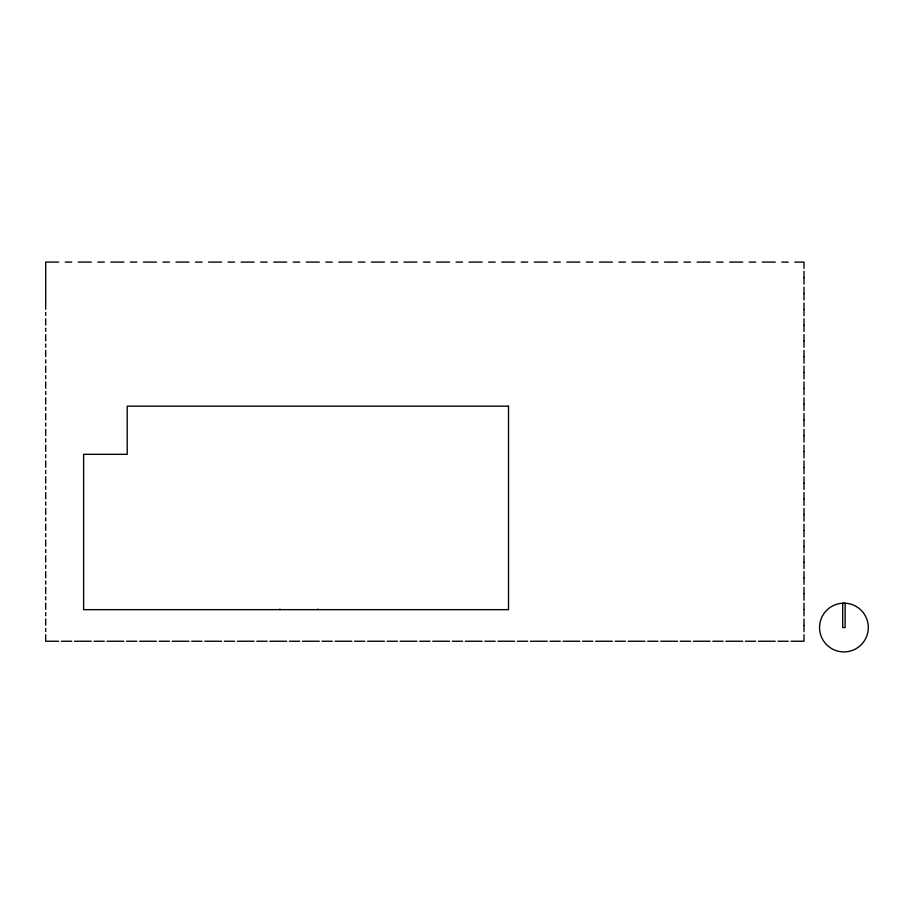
<?xml version="1.0" encoding="UTF-8"?>
<svg xmlns="http://www.w3.org/2000/svg" width="914" height="914" viewBox="0 0 914 914"><rect width="100%" height="100%" fill="white"/><g stroke="black" fill="none" stroke-linecap="round" stroke-linejoin="round"><path stroke-width="1.37" d="M58.724 262.09L45.7 262.09L45.7 309.263M65.237 262.09L71.76 262.09M78.273 262.09L91.297 262.09M97.809 262.09L104.322 262.09M110.834 262.09L123.87 262.09M130.382 262.09L136.894 262.09M143.407 262.09L156.431 262.09M162.955 262.09L169.467 262.09M175.979 262.09L189.004 262.09M195.516 262.09L202.04 262.09M208.552 262.09L221.576 262.09M228.089 262.09L234.601 262.09M241.113 262.09L254.149 262.09M260.661 262.09L267.174 262.09M273.686 262.09L286.71 262.09M293.234 262.09L299.746 262.09M306.259 262.09L319.283 262.09M325.795 262.09L332.308 262.09M338.831 262.09L351.856 262.09M358.368 262.09L364.88 262.09M371.392 262.09L384.428 262.09M390.941 262.09L397.453 262.09M403.965 262.09L416.99 262.09M423.502 262.09L430.026 262.09M436.538 262.09L449.562 262.09M456.075 262.09L462.587 262.09M469.099 262.09L482.135 262.09M488.647 262.09L495.159 262.09M501.672 262.09L514.708 262.09M521.22 262.09L527.732 262.09M534.244 262.09L547.269 262.09M553.781 262.09L560.305 262.09M566.817 262.09L579.842 262.09M586.354 262.09L592.866 262.09M599.378 262.09L612.414 262.09M618.927 262.09L625.439 262.09M631.951 262.09L644.976 262.09M651.499 262.09L658.011 262.09M664.524 262.09L677.548 262.09M684.06 262.09L690.573 262.09M697.096 262.09L710.121 262.09M716.633 262.09L723.145 262.09M729.658 262.09L742.694 262.09M749.206 262.09L755.718 262.09M762.23 262.09L775.255 262.09M781.778 262.09L788.291 262.09M794.803 262.09L804.012 262.09L804.012 268.408M58.724 641.24L45.7 641.24L45.7 634.693M61.421 641.24L71.76 641.24M74.445 641.24L91.297 641.24M93.993 641.24L104.322 641.24M107.018 641.24L123.87 641.24M126.555 641.24L136.894 641.24M139.591 641.24L156.431 641.24M159.127 641.24L169.467 641.24M172.152 641.24L189.004 641.24M191.7 641.24L202.04 641.24M204.725 641.24L221.576 641.24M224.273 641.24L234.601 641.24M237.297 641.24L254.149 641.24M256.834 641.24L267.174 641.24M269.87 641.24L286.71 641.24M289.407 641.24L299.746 641.24M302.431 641.24L319.283 641.24M321.979 641.24L332.308 641.24M335.004 641.24L351.856 641.24M354.541 641.24L364.88 641.24M367.577 641.24L384.428 641.24M387.113 641.24L397.453 641.24M400.138 641.24L416.99 641.24M419.686 641.24L430.026 641.24M432.71 641.24L449.562 641.24M452.259 641.24L462.587 641.24M465.283 641.24L482.135 641.24M484.82 641.24L495.159 641.24M497.856 641.24L514.708 641.24M517.393 641.24L527.732 641.24M530.417 641.24L547.269 641.24M549.965 641.24L560.305 641.24M562.99 641.24L579.842 641.24M582.538 641.24L592.866 641.24M595.562 641.24L612.414 641.24M615.099 641.24L625.439 641.24M628.135 641.24L644.976 641.24M647.672 641.24L658.011 641.24M660.696 641.24L677.548 641.24M680.245 641.24L690.573 641.24M693.269 641.24L710.121 641.24M712.806 641.24L723.145 641.24M725.842 641.24L742.694 641.24M745.378 641.24L755.718 641.24M758.403 641.24L775.255 641.24M777.951 641.24L788.291 641.24M790.976 641.24L804.012 641.24L804.012 634.693M845.142 603.24L845.142 627.541L842.708 627.541L842.708 603.24M804.012 271.344L804.012 277.662M804.012 277.89L804.012 284.208M804.012 287.145L804.012 293.463M804.012 293.68L804.012 299.998M804.012 302.934L804.012 309.263M804.012 309.48L804.012 315.798M804.012 318.735L804.012 325.053M804.012 325.281L804.012 331.599M804.012 334.535L804.012 340.853M804.012 341.082L804.012 347.4M804.012 350.336L804.012 356.654M804.012 356.871L804.012 363.201M804.012 366.137L804.012 372.455M804.012 372.672L804.012 378.99M804.012 381.926L804.012 388.244M804.012 388.473L804.012 394.791M804.012 397.727L804.012 404.045M804.012 404.274L804.012 410.592M804.012 413.528L804.012 419.846M804.012 420.063L804.012 426.392M804.012 429.329L804.012 435.647M804.012 435.864L804.012 442.182M804.012 445.118L804.012 451.436M804.012 451.665L804.012 457.983M804.012 460.919L804.012 467.237M804.012 467.465L804.012 473.783M804.012 476.72L804.012 483.038M804.012 483.255L804.012 489.584M804.012 492.52L804.012 498.838M804.012 499.055L804.012 505.373M804.012 508.31L804.012 514.628M804.012 514.856L804.012 521.174M804.012 524.11L804.012 530.428M804.012 530.657L804.012 536.975M804.012 539.911L804.012 546.229M804.012 546.458L804.012 552.776M804.012 555.712L804.012 562.03M804.012 562.247L804.012 568.565M804.012 571.501L804.012 577.831M804.012 578.048L804.012 584.366M804.012 587.302L804.012 593.62M804.012 593.849L804.012 600.167M804.012 603.103L804.012 609.421M804.012 609.649L804.012 615.967M804.012 618.904L804.012 625.222M804.012 625.439L804.012 631.757M317.866 609.01L317.866 609.649M279.947 609.01L279.947 609.649M45.7 312.417L45.7 315.581M45.7 318.735L45.7 325.053M45.7 328.217L45.7 331.371M45.7 334.535L45.7 340.853M45.7 344.018L45.7 347.171M45.7 350.336L45.7 356.654M45.7 359.808L45.7 362.972M45.7 366.137L45.7 372.455M45.7 375.608L45.7 378.773M45.7 381.926L45.7 388.244M45.7 391.409L45.7 394.562M45.7 397.727L45.7 404.045M45.7 407.21L45.7 410.363M45.7 413.528L45.7 419.846M45.7 422.999L45.7 426.164M45.7 429.329L45.7 435.647M45.7 438.8L45.7 441.965M45.7 445.118L45.7 451.436M45.7 454.601L45.7 457.765M45.7 460.919L45.7 467.237M45.7 470.402L45.7 473.555M45.7 476.72L45.7 483.038M45.7 486.191L45.7 489.356M45.7 492.52L45.7 498.838M45.7 501.992L45.7 505.156M45.7 508.31L45.7 514.628M45.7 517.792L45.7 520.957M45.7 524.11L45.7 530.428M45.7 533.593L45.7 536.747M45.7 539.911L45.7 546.229M45.7 549.394L45.7 552.547M45.7 555.712L45.7 562.03M45.7 565.183L45.7 568.348M45.7 571.501L45.7 577.831M45.7 580.984L45.7 584.149M45.7 587.302L45.7 593.62M45.7 596.785L45.7 599.938M45.7 603.103L45.7 609.421M45.7 612.586L45.7 615.739M45.7 618.904L45.7 625.222M45.7 628.375L45.7 631.54M843.93 603.16L840.743 603.366A24.37 24.37 0 0 0 823.365 640.634A24.37 24.37 0 0 0 864.484 640.634A24.37 24.37 0 0 0 847.107 603.366L843.93 603.16M508.515 406.17L127.217 406.17L127.217 454.327L83.62 454.327L83.62 609.649L508.515 609.649L508.515 406.17"/></g></svg>
